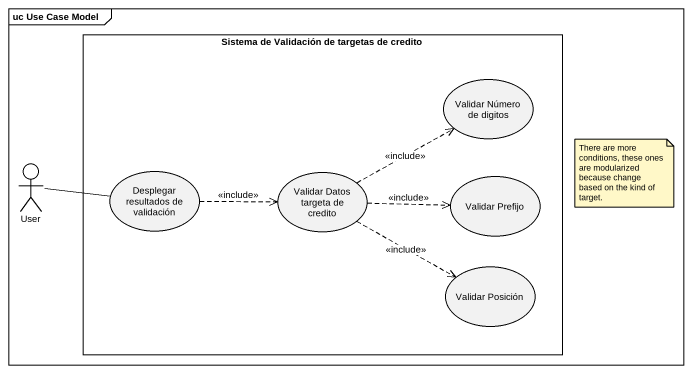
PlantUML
@startuml
mainframe uc Use Case Model
rectangle "Sistema de Validación de targetas de credito" as Sistema_de_Validación_de {
  usecase "Validar Número de digitos" as Validar_Número_de_digitos
  usecase "Desplegar resultados de validación" as Desplegar_resultados_de
  usecase "Validar Datos targeta de credito" as Validar_Datos_targeta_de
  usecase "Validar Prefijo" as Validar_Prefijo
  usecase "Validar Posición" as Validar_Posición
}
actor User
User -right- Desplegar_resultados_de
Desplegar_resultados_de .right.> Validar_Datos_targeta_de : <<include>>
Validar_Datos_targeta_de .right.> Validar_Número_de_digitos : <<include>>
Validar_Datos_targeta_de .right.> Validar_Prefijo : <<include>>
Validar_Datos_targeta_de .right.> Validar_Posición : <<include>>
note as N1
  There are more conditions, these ones are modularized because change based on the kind of target.
end note
@enduml
